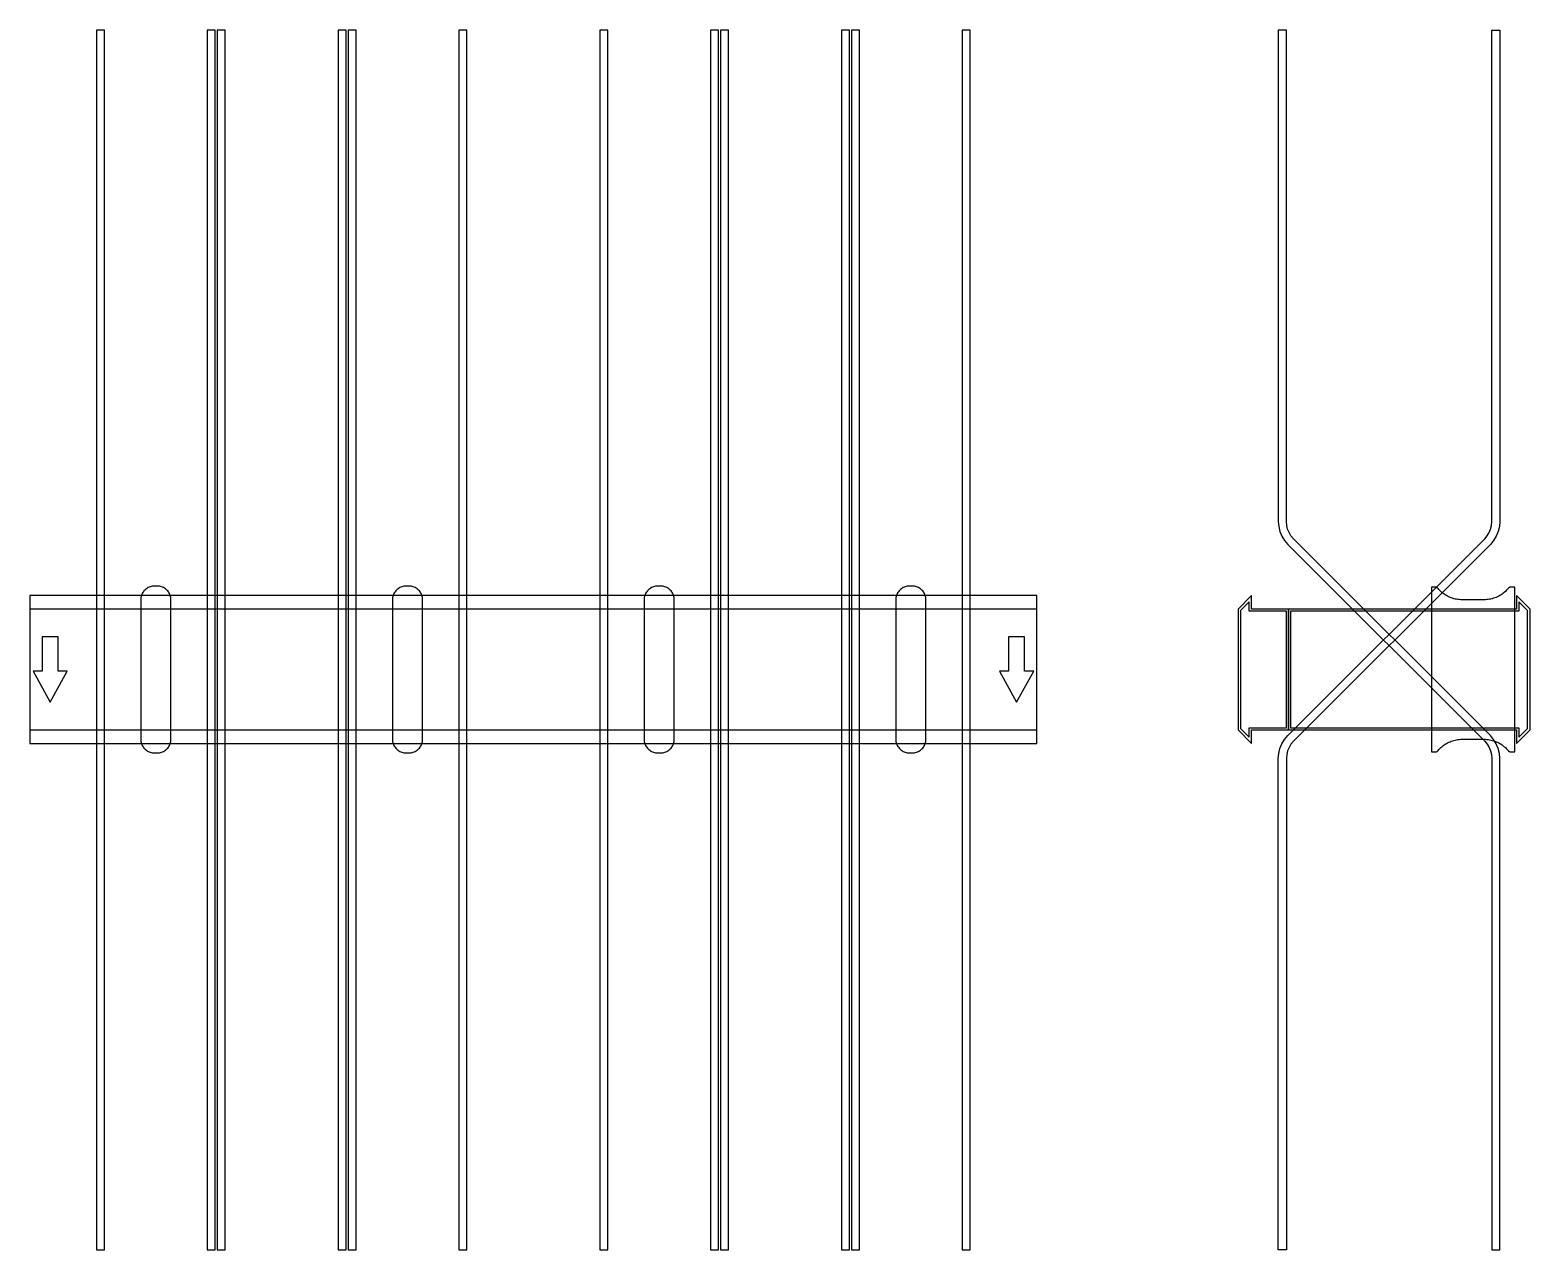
# Model space of a CAD drawing. Extents: x 0 to 1490, y -577 to 635.
import ezdxf

# ---------------------------------------------------------------- set-up
doc = ezdxf.new("R2010")
doc.units = 0
doc.layers.add('Halfen', color=7, linetype='CONTINUOUS')

msp = doc.modelspace()

# ---------------------------------------------------------------- linework, layer by layer
at = {"layer": 'Halfen', "color": 7}
for points in [[(74, -576.569), (74, 635.197), (66, 635.197), (66, -576.569)], [(184, -576.569), (184, 635.197), (176, 635.197), (176, -576.569)], [(194, -576.569), (194, 635.197), (186, 635.197), (186, -576.569)], [(314, -576.569), (314, 635.197), (306, 635.197), (306, -576.569)], [(324, -576.569), (324, 635.197), (316, 635.197), (316, -576.569)], [(434, -576.569), (434, 635.197), (426, 635.197), (426, -576.569)], [(574, -576.569), (574, 635.197), (566, 635.197), (566, -576.569)], [(684, -576.569), (684, 635.197), (676, 635.197), (676, -576.569)], [(694, -576.569), (694, 635.197), (686, 635.197), (686, -576.569)], [(814, -576.569), (814, 635.197), (806, 635.197), (806, -576.569)], [(824, -576.569), (824, 635.197), (816, 635.197), (816, -576.569)], [(934, -576.569), (934, 635.197), (926, 635.197), (926, -576.569)], [(1460, -576.569), (1460, -88.284), (1459.606, -83.278), (1458.434, -78.396), (1456.512, -73.757), (1453.889, -69.475), (1450.627, -65.657), (1255.029, 129.941), (1252.584, 132.805), (1250.616, 136.016), (1249.175, 139.495), (1248.295, 143.157), (1248, 146.912), (1248, 635.197), (1240, 635.197), (1240, 146.912), (1240.394, 141.906), (1241.566, 137.023), (1243.488, 132.384), (1246.111, 128.103), (1249.373, 124.284), (1444.971, -71.314), (1447.416, -74.177), (1449.384, -77.388), (1450.825, -80.868), (1451.705, -84.53), (1452, -88.284), (1452, -576.569)], [(1240, -576.569), (1240, -88.284), (1240.394, -83.278), (1241.566, -78.396), (1243.488, -73.757), (1246.111, -69.475), (1249.373, -65.657), (1444.971, 129.941), (1447.416, 132.805), (1449.384, 136.016), (1450.825, 139.495), (1451.705, 143.157), (1452, 146.912), (1452, 635.197), (1460, 635.197), (1460, 146.912), (1459.606, 141.906), (1458.434, 137.023), (1456.512, 132.384), (1453.889, 128.103), (1450.627, 124.284), (1255.029, -71.314), (1252.584, -74.177), (1250.616, -77.388), (1249.175, -80.868), (1248.295, -84.53), (1248, -88.284), (1248, -576.569)], [(140, -69.3), (140, -56.8), (140, 69.3), (139.958, 70.359), (139.834, 71.412), (139.627, 72.452), (139.339, 73.472), (138.972, 74.466), (138.529, 75.429), (138.011, 76.354), (137.422, 77.235), (136.765, 78.068), (136.046, 78.846), (135.268, 79.565), (134.435, 80.222), (133.554, 80.811), (132.629, 81.329), (131.666, 81.772), (130.672, 82.139), (129.652, 82.427), (128.612, 82.634), (127.559, 82.758), (126.5, 82.8), (123.5, 82.8), (122.441, 82.758), (121.388, 82.634), (120.348, 82.427), (119.328, 82.139), (118.334, 81.772), (117.371, 81.329), (116.446, 80.811), (115.565, 80.222), (114.732, 79.565), (113.954, 78.846), (113.235, 78.068), (112.578, 77.235), (111.989, 76.354), (111.471, 75.429), (111.028, 74.466), (110.661, 73.472), (110.373, 72.452), (110.166, 71.412), (110.042, 70.359), (110, 69.3), (110, -56.8), (110, -69.3), (110.042, -70.359), (110.166, -71.412), (110.373, -72.452), (110.661, -73.472), (111.028, -74.466), (111.471, -75.429), (111.989, -76.354), (112.578, -77.235), (113.235, -78.068), (113.954, -78.846), (114.732, -79.565), (115.565, -80.222), (116.446, -80.811), (117.371, -81.329), (118.334, -81.772), (119.328, -82.139), (120.348, -82.427), (121.388, -82.634), (122.441, -82.758), (123.5, -82.8), (126.5, -82.8), (127.559, -82.758), (128.612, -82.634), (129.652, -82.427), (130.672, -82.139), (131.666, -81.772), (132.629, -81.329), (133.554, -80.811), (134.435, -80.222), (135.268, -79.565), (136.046, -78.846), (136.765, -78.068), (137.422, -77.235), (138.011, -76.354), (138.529, -75.429), (138.972, -74.466), (139.339, -73.472), (139.627, -72.452), (139.834, -71.412), (139.958, -70.359), (140, -69.3)], [(390, -69.3), (390, -56.8), (390, 69.3), (389.958, 70.359), (389.834, 71.412), (389.627, 72.452), (389.339, 73.472), (388.972, 74.466), (388.529, 75.429), (388.011, 76.354), (387.422, 77.235), (386.765, 78.068), (386.046, 78.846), (385.268, 79.565), (384.435, 80.222), (383.554, 80.811), (382.629, 81.329), (381.666, 81.772), (380.672, 82.139), (379.652, 82.427), (378.612, 82.634), (377.559, 82.758), (376.5, 82.8), (373.5, 82.8), (372.441, 82.758), (371.388, 82.634), (370.348, 82.427), (369.328, 82.139), (368.334, 81.772), (367.371, 81.329), (366.446, 80.811), (365.565, 80.222), (364.732, 79.565), (363.954, 78.846), (363.235, 78.068), (362.578, 77.235), (361.989, 76.354), (361.471, 75.429), (361.028, 74.466), (360.661, 73.472), (360.373, 72.452), (360.166, 71.412), (360.042, 70.359), (360, 69.3), (360, -56.8), (360, -69.3), (360.042, -70.359), (360.166, -71.412), (360.373, -72.452), (360.661, -73.472), (361.028, -74.466), (361.471, -75.429), (361.989, -76.354), (362.578, -77.235), (363.235, -78.068), (363.954, -78.846), (364.732, -79.565), (365.565, -80.222), (366.446, -80.811), (367.371, -81.329), (368.334, -81.772), (369.328, -82.139), (370.348, -82.427), (371.388, -82.634), (372.441, -82.758), (373.5, -82.8), (376.5, -82.8), (377.559, -82.758), (378.612, -82.634), (379.652, -82.427), (380.672, -82.139), (381.666, -81.772), (382.629, -81.329), (383.554, -80.811), (384.435, -80.222), (385.268, -79.565), (386.046, -78.846), (386.765, -78.068), (387.422, -77.235), (388.011, -76.354), (388.529, -75.429), (388.972, -74.466), (389.339, -73.472), (389.627, -72.452), (389.834, -71.412), (389.958, -70.359), (390, -69.3)], [(640, -69.3), (640, -56.8), (640, 69.3), (639.958, 70.359), (639.834, 71.412), (639.627, 72.452), (639.339, 73.472), (638.972, 74.466), (638.529, 75.429), (638.011, 76.354), (637.422, 77.235), (636.765, 78.068), (636.046, 78.846), (635.268, 79.565), (634.435, 80.222), (633.554, 80.811), (632.629, 81.329), (631.666, 81.772), (630.672, 82.139), (629.652, 82.427), (628.612, 82.634), (627.559, 82.758), (626.5, 82.8), (623.5, 82.8), (622.441, 82.758), (621.388, 82.634), (620.348, 82.427), (619.328, 82.139), (618.334, 81.772), (617.371, 81.329), (616.446, 80.811), (615.565, 80.222), (614.732, 79.565), (613.954, 78.846), (613.235, 78.068), (612.578, 77.235), (611.989, 76.354), (611.471, 75.429), (611.028, 74.466), (610.661, 73.472), (610.373, 72.452), (610.166, 71.412), (610.042, 70.359), (610, 69.3), (610, -56.8), (610, -69.3), (610.042, -70.359), (610.166, -71.412), (610.373, -72.452), (610.661, -73.472), (611.028, -74.466), (611.471, -75.429), (611.989, -76.354), (612.578, -77.235), (613.235, -78.068), (613.954, -78.846), (614.732, -79.565), (615.565, -80.222), (616.446, -80.811), (617.371, -81.329), (618.334, -81.772), (619.328, -82.139), (620.348, -82.427), (621.388, -82.634), (622.441, -82.758), (623.5, -82.8), (626.5, -82.8), (627.559, -82.758), (628.612, -82.634), (629.652, -82.427), (630.672, -82.139), (631.666, -81.772), (632.629, -81.329), (633.554, -80.811), (634.435, -80.222), (635.268, -79.565), (636.046, -78.846), (636.765, -78.068), (637.422, -77.235), (638.011, -76.354), (638.529, -75.429), (638.972, -74.466), (639.339, -73.472), (639.627, -72.452), (639.834, -71.412), (639.958, -70.359), (640, -69.3)], [(890, -69.3), (890, -56.8), (890, 69.3), (889.958, 70.359), (889.834, 71.412), (889.627, 72.452), (889.339, 73.472), (888.972, 74.466), (888.529, 75.429), (888.011, 76.354), (887.422, 77.235), (886.765, 78.068), (886.046, 78.846), (885.268, 79.565), (884.435, 80.222), (883.554, 80.811), (882.629, 81.329), (881.666, 81.772), (880.672, 82.139), (879.652, 82.427), (878.612, 82.634), (877.559, 82.758), (876.5, 82.8), (873.5, 82.8), (872.441, 82.758), (871.388, 82.634), (870.348, 82.427), (869.328, 82.139), (868.334, 81.772), (867.371, 81.329), (866.446, 80.811), (865.565, 80.222), (864.732, 79.565), (863.954, 78.846), (863.235, 78.068), (862.578, 77.235), (861.989, 76.354), (861.471, 75.429), (861.028, 74.466), (860.661, 73.472), (860.373, 72.452), (860.166, 71.412), (860.042, 70.359), (860, 69.3), (860, -56.8), (860, -69.3), (860.042, -70.359), (860.166, -71.412), (860.373, -72.452), (860.661, -73.472), (861.028, -74.466), (861.471, -75.429), (861.989, -76.354), (862.578, -77.235), (863.235, -78.068), (863.954, -78.846), (864.732, -79.565), (865.565, -80.222), (866.446, -80.811), (867.371, -81.329), (868.334, -81.772), (869.328, -82.139), (870.348, -82.427), (871.388, -82.634), (872.441, -82.758), (873.5, -82.8), (876.5, -82.8), (877.559, -82.758), (878.612, -82.634), (879.652, -82.427), (880.672, -82.139), (881.666, -81.772), (882.629, -81.329), (883.554, -80.811), (884.435, -80.222), (885.268, -79.565), (886.046, -78.846), (886.765, -78.068), (887.422, -77.235), (888.011, -76.354), (888.529, -75.429), (888.972, -74.466), (889.339, -73.472), (889.627, -72.452), (889.834, -71.412), (889.958, -70.359), (890, -69.3)], [(1475, -81.8), (1475, 81.8), (1471, 81.8), (1470.846, 81.797), (1470.691, 81.786), (1470.538, 81.769), (1470.385, 81.746), (1470.234, 81.715), (1470.084, 81.678), (1469.936, 81.634), (1469.789, 81.584), (1469.646, 81.527), (1469.505, 81.464), (1469.366, 81.395), (1469.231, 81.32), (1469.1, 81.239), (1468.972, 81.153), (1468.848, 81.06), (1468.728, 80.963), (1468.613, 80.86), (1468.502, 80.752), (1468.397, 80.639), (1468.296, 80.522), (1467.41, 79.491), (1466.479, 78.5), (1465.505, 77.551), (1464.491, 76.646), (1463.437, 75.787), (1462.347, 74.975), (1461.222, 74.211), (1460.064, 73.499), (1458.876, 72.838), (1457.66, 72.23), (1456.418, 71.676), (1455.153, 71.178), (1453.867, 70.736), (1452.563, 70.351), (1451.243, 70.024), (1449.911, 69.756), (1448.567, 69.547), (1447.216, 69.397), (1445.859, 69.307), (1444.5, 69.277), (1422.5, 69.277), (1421.141, 69.307), (1419.784, 69.397), (1418.433, 69.547), (1417.089, 69.756), (1415.757, 70.024), (1414.437, 70.351), (1413.133, 70.736), (1411.847, 71.178), (1410.582, 71.676), (1409.34, 72.23), (1408.124, 72.838), (1406.936, 73.499), (1405.778, 74.211), (1404.653, 74.975), (1403.563, 75.787), (1402.509, 76.646), (1401.495, 77.551), (1400.521, 78.5), (1399.59, 79.491), (1398.704, 80.522), (1398.603, 80.639), (1398.498, 80.752), (1398.387, 80.86), (1398.272, 80.963), (1398.152, 81.06), (1398.028, 81.153), (1397.9, 81.239), (1397.769, 81.32), (1397.634, 81.395), (1397.495, 81.464), (1397.354, 81.527), (1397.211, 81.584), (1397.064, 81.634), (1396.916, 81.678), (1396.766, 81.715), (1396.615, 81.746), (1396.462, 81.769), (1396.309, 81.786), (1396.154, 81.797), (1396, 81.8), (1392, 81.8), (1392, -81.8), (1396, -81.8), (1396.154, -81.797), (1396.309, -81.786), (1396.462, -81.769), (1396.615, -81.746), (1396.766, -81.715), (1396.916, -81.678), (1397.064, -81.634), (1397.211, -81.584), (1397.354, -81.527), (1397.495, -81.464), (1397.634, -81.395), (1397.769, -81.32), (1397.9, -81.239), (1398.028, -81.153), (1398.152, -81.06), (1398.272, -80.963), (1398.387, -80.86), (1398.498, -80.752), (1398.603, -80.639), (1398.704, -80.522), (1399.59, -79.491), (1400.521, -78.5), (1401.495, -77.551), (1402.509, -76.646), (1403.563, -75.787), (1404.653, -74.975), (1405.778, -74.211), (1406.936, -73.499), (1408.124, -72.838), (1409.34, -72.23), (1410.582, -71.676), (1411.847, -71.178), (1413.133, -70.736), (1414.437, -70.351), (1415.757, -70.024), (1417.089, -69.756), (1418.433, -69.547), (1419.784, -69.397), (1421.141, -69.307), (1422.5, -69.277), (1444.5, -69.277), (1445.859, -69.307), (1447.216, -69.397), (1448.567, -69.547), (1449.911, -69.756), (1451.243, -70.024), (1452.563, -70.351), (1453.867, -70.736), (1455.153, -71.178), (1456.418, -71.676), (1457.66, -72.23), (1458.876, -72.838), (1460.064, -73.499), (1461.222, -74.211), (1462.347, -74.975), (1463.437, -75.787), (1464.491, -76.646), (1465.505, -77.551), (1466.479, -78.5), (1467.41, -79.491), (1468.296, -80.522), (1468.397, -80.639), (1468.502, -80.752), (1468.613, -80.86), (1468.728, -80.963), (1468.848, -81.06), (1468.972, -81.153), (1469.1, -81.239), (1469.231, -81.32), (1469.366, -81.395), (1469.505, -81.464), (1469.646, -81.527), (1469.789, -81.584), (1469.936, -81.634), (1470.084, -81.678), (1470.234, -81.715), (1470.385, -81.746), (1470.538, -81.769), (1470.691, -81.786), (1470.846, -81.797), (1471, -81.8)], [(0, -73.5), (1000, -73.5), (1000, 73.5), (0, 73.5)], [(0, -60), (1000, -60), (1000, 60), (0, 60)], [(1250, -60), (1250, 60), (1213.5, 60), (1213.5, 73.5), (1200, 60), (1200, -60), (1213.5, -73.5), (1213.5, -60)], [(1248, -58), (1248, 58), (1211, 58), (1211, 67.25), (1202.5, 58.75), (1202.5, -58.75), (1211, -67.25), (1211, -58)], [(1490, -60), (1490, 60), (1476.5, 73.5), (1476.5, 60), (1250, 60), (1250, -60), (1476.5, -60), (1476.5, -73.5)], [(1487.5, -58.75), (1487.5, 58.75), (1479, 67.25), (1479, 58), (1252, 58), (1252, -58), (1479, -58), (1479, -67.25)], [(20, -32.5), (37, -1.5), (28, -1.5), (28, 32.5), (12, 32.5), (12, -1.5), (3, -1.5)], [(980, -32.5), (997, -1.5), (988, -1.5), (988, 32.5), (972, 32.5), (972, -1.5), (963, -1.5)]]:
    msp.add_lwpolyline(points, close=True, dxfattribs=at)

doc.saveas('drawing.dxf')
